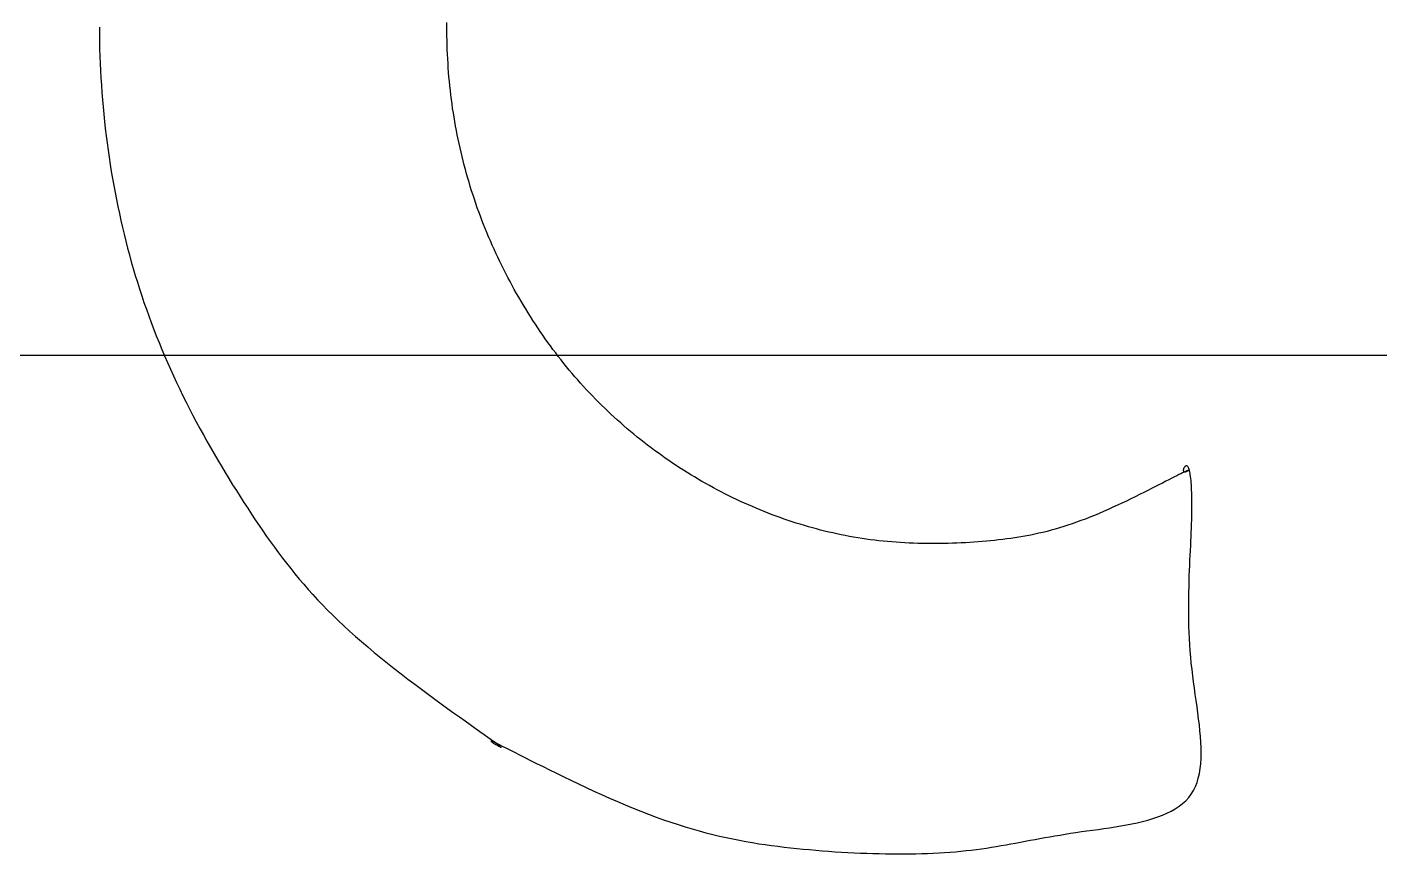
# Model space of a CAD drawing. Extents: x -23 to 863, y -16 to 610.
# Drawn here: x 31.41 to 36.57, y 21.23 to 24.39 of the extents above; entities that cross this region are included whole.
import ezdxf

# ---------------------------------------------------------------- set-up
doc = ezdxf.new("R2010")
doc.units = 0
doc.header["$MEASUREMENT"] = 0
doc.layers.add('99_枠$0$001', color=7, linetype='Continuous')

# ---------------------------------------------------------------- blocks, each defined once
blk = doc.blocks.new('99_枠')
at = {"layer": '99_枠$0$001', "linetype": 'Continuous'}
for p, q in [((11384.4, 8302.8), (11384.4, 8307)), ((11063.8, 8302.8), (11063.8, 8296.1)), ((11063.8, 8296.1), (11063.9, 8289.4)), ((11384.4, 8298.6), (11384.4, 8302.8)), ((11384.5, 8294.5), (11384.4, 8298.6)), ((11384.6, 8290.3), (11384.5, 8294.5)), ((11063.9, 8289.4), (11064, 8282.7)), ((11064, 8282.7), (11064.2, 8276)), ((11384.7, 8286.1), (11384.6, 8290.3)), ((11384.8, 8281.9), (11384.7, 8286.1)), ((11385, 8277.7), (11384.8, 8281.9)), ((11064.2, 8276), (11064.5, 8269.3)), ((11064.5, 8269.3), (11064.8, 8262.6)), ((11385.2, 8273.5), (11385, 8277.7)), ((11385.5, 8269.3), (11385.2, 8273.5)), ((11385.8, 8265.1), (11385.5, 8269.3)), ((11064.8, 8262.6), (11065.1, 8255.9)), ((11065.1, 8255.9), (11065.6, 8249.2)), ((11386.1, 8261), (11385.8, 8265.1)), ((11386.4, 8256.8), (11386.1, 8261)), ((11386.8, 8252.6), (11386.4, 8256.8)), ((11065.6, 8249.2), (11066, 8242.5)), ((11066, 8242.5), (11066.6, 8235.8)), ((11387.2, 8248.5), (11386.8, 8252.6)), ((11387.7, 8244.3), (11387.2, 8248.5)), ((11388.2, 8240.2), (11387.7, 8244.3)), ((11066.6, 8235.8), (11067.1, 8229.1)), ((11067.1, 8229.1), (11067.8, 8222.4)), ((11388.7, 8236.1), (11388.2, 8240.2)), ((11389.3, 8231.9), (11388.7, 8236.1)), ((11389.8, 8227.8), (11389.3, 8231.9)), ((11067.8, 8222.4), (11068.5, 8215.8)), ((11390.5, 8223.7), (11389.8, 8227.8)), ((11391.1, 8219.6), (11390.5, 8223.7)), ((11391.8, 8215.5), (11391.1, 8219.6)), ((11068.5, 8215.8), (11069.2, 8209.2)), ((11069.2, 8209.2), (11070, 8202.5)), ((11392.5, 8211.4), (11391.8, 8215.5)), ((11393.3, 8207.4), (11392.5, 8211.4)), ((11394.1, 8203.3), (11393.3, 8207.4)), ((11070, 8202.5), (11070.8, 8195.9)), ((11070.8, 8195.9), (11071.7, 8189.3)), ((11394.9, 8199.3), (11394.1, 8203.3)), ((11395.7, 8195.3), (11394.9, 8199.3)), ((11396.6, 8191.2), (11395.7, 8195.3)), ((11397.5, 8187.2), (11396.6, 8191.2)), ((11071.7, 8189.3), (11072.7, 8182.7)), ((11072.7, 8182.7), (11073.7, 8176.1)), ((11398.5, 8183.2), (11397.5, 8187.2)), ((11399.5, 8179.3), (11398.5, 8183.2)), ((11400.5, 8175.3), (11399.5, 8179.3)), ((11073.7, 8176.1), (11074.7, 8169.6)), ((11074.7, 8169.6), (11075.8, 8163.1)), ((11401.6, 8171.3), (11400.5, 8175.3)), ((11402.6, 8167.4), (11401.6, 8171.3)), ((11403.8, 8163.4), (11402.6, 8167.4)), ((11075.8, 8163.1), (11077, 8156.5)), ((11077, 8156.5), (11078.2, 8150)), ((11404.9, 8159.5), (11403.8, 8163.4)), ((11406.1, 8155.6), (11404.9, 8159.5)), ((11407.3, 8151.7), (11406.1, 8155.6)), ((11078.2, 8150), (11079.5, 8143.6)), ((11079.5, 8143.6), (11080.8, 8137.1)), ((11408.6, 8147.8), (11407.3, 8151.7)), ((11409.9, 8143.9), (11408.6, 8147.8)), ((11411.2, 8140), (11409.9, 8143.9)), ((11080.8, 8137.1), (11082.2, 8130.7)), ((11082.2, 8130.7), (11083.6, 8124.3)), ((11412.5, 8136.1), (11411.2, 8140)), ((11413.9, 8132.3), (11412.5, 8136.1)), ((11415.4, 8128.4), (11413.9, 8132.3)), ((11083.6, 8124.3), (11085, 8117.9)), ((11085, 8117.9), (11086.6, 8111.5)), ((11416.8, 8124.6), (11415.4, 8128.4)), ((11418.3, 8120.7), (11416.8, 8124.6)), ((11419.9, 8116.9), (11418.3, 8120.7)), ((11421.4, 8113.1), (11419.9, 8116.9)), ((11086.6, 8111.5), (11088.1, 8105.1)), ((11088.1, 8105.1), (11089.8, 8098.8)), ((11423, 8109.3), (11421.4, 8113.1)), ((11424.6, 8105.4), (11423, 8109.3)), ((11426.3, 8101.6), (11424.6, 8105.4)), ((11089.8, 8098.8), (11091.5, 8092.5)), ((11091.5, 8092.5), (11093.2, 8086.1)), ((11428, 8097.9), (11426.3, 8101.6)), ((11429.7, 8094.1), (11428, 8097.9)), ((11431.5, 8090.3), (11429.7, 8094.1)), ((11093.2, 8086.1), (11095, 8079.9)), ((11095, 8079.9), (11096.9, 8073.6)), ((11433.3, 8086.5), (11431.5, 8090.3)), ((11435.1, 8082.8), (11433.3, 8086.5)), ((11437, 8079.1), (11435.1, 8082.8)), ((11438.9, 8075.3), (11437, 8079.1)), ((11096.9, 8073.6), (11098.8, 8067.3)), ((11098.8, 8067.3), (11100.8, 8061.1)), ((11440.8, 8071.6), (11438.9, 8075.3)), ((11442.8, 8067.9), (11440.8, 8071.6)), ((11444.7, 8064.3), (11442.8, 8067.9)), ((11100.8, 8061.1), (11102.8, 8054.8)), ((11102.8, 8054.8), (11104.9, 8048.6)), ((11446.7, 8060.6), (11444.7, 8064.3)), ((11448.8, 8057), (11446.7, 8060.6)), ((11450.9, 8053.4), (11448.8, 8057)), ((11104.9, 8048.6), (11107.1, 8042.4)), ((11107.1, 8042.4), (11109.3, 8036.2)), ((11452.9, 8049.8), (11450.9, 8053.4)), ((11455.1, 8046.2), (11452.9, 8049.8)), ((11457.2, 8042.6), (11455.1, 8046.2)), ((11459.4, 8039.1), (11457.2, 8042.6)), ((11109.3, 8036.2), (11111.6, 8030)), ((11111.6, 8030), (11113.9, 8023.8)), ((11461.6, 8035.6), (11459.4, 8039.1)), ((11463.8, 8032.1), (11461.6, 8035.6)), ((11466.1, 8028.7), (11463.8, 8032.1)), ((11113.9, 8023.8), (11116.3, 8017.7)), ((11116.3, 8017.7), (11118.8, 8011.5)), ((11468.3, 8025.2), (11466.1, 8028.7)), ((11470.6, 8021.8), (11468.3, 8025.2)), ((11472.9, 8018.5), (11470.6, 8021.8)), ((11475.3, 8015.1), (11472.9, 8018.5)), ((11118.8, 8011.5), (11121.3, 8005.3)), ((11121.3, 8005.3), (11123.9, 7999.2)), ((11477.6, 8011.8), (11475.3, 8015.1)), ((11480, 8008.5), (11477.6, 8011.8)), ((11482.4, 8005.2), (11480, 8008.5)), ((11484.9, 8002), (11482.4, 8005.2)), ((11123.9, 7999.2), (11126.6, 7993.1)), ((11126.6, 7993.1), (11129.3, 7986.9)), ((11487.3, 7998.8), (11484.9, 8002)), ((11489.8, 7995.6), (11487.3, 7998.8)), ((11492.3, 7992.4), (11489.8, 7995.6)), ((11494.9, 7989.3), (11492.3, 7992.4)), ((11129.3, 7986.9), (11132.1, 7980.8)), ((11132.1, 7980.8), (11135, 7974.7)), ((11497.4, 7986.2), (11494.9, 7989.3)), ((11500, 7983.1), (11497.4, 7986.2)), ((11502.6, 7980.1), (11500, 7983.1)), ((11505.3, 7977.1), (11502.6, 7980.1)), ((11135, 7974.7), (11137.9, 7968.6)), ((11137.9, 7968.6), (11140.9, 7962.5)), ((11507.9, 7974.1), (11505.3, 7977.1)), ((11510.6, 7971.1), (11507.9, 7974.1)), ((11513.3, 7968.1), (11510.6, 7971.1)), ((11516.1, 7965.2), (11513.3, 7968.1)), ((11140.9, 7962.5), (11143.9, 7956.5)), ((11143.9, 7956.5), (11147, 7950.4)), ((11518.8, 7962.3), (11516.1, 7965.2)), ((11521.6, 7959.4), (11518.8, 7962.3)), ((11524.4, 7956.6), (11521.6, 7959.4)), ((11527.3, 7953.8), (11524.4, 7956.6)), ((11147, 7950.4), (11150.1, 7944.4)), ((11150.1, 7944.4), (11153.2, 7938.4)), ((11530.1, 7951), (11527.3, 7953.8)), ((11533, 7948.2), (11530.1, 7951)), ((11535.9, 7945.5), (11533, 7948.2)), ((11538.9, 7942.7), (11535.9, 7945.5)), ((11541.9, 7940), (11538.9, 7942.7)), ((11153.2, 7938.4), (11156.4, 7932.4)), ((11156.4, 7932.4), (11159.7, 7926.5)), ((11544.9, 7937.4), (11541.9, 7940)), ((11547.9, 7934.7), (11544.9, 7937.4)), ((11550.9, 7932.1), (11547.9, 7934.7)), ((11554, 7929.5), (11550.9, 7932.1)), ((11557.1, 7926.9), (11554, 7929.5)), ((11159.7, 7926.5), (11163, 7920.6)), ((11163, 7920.6), (11166.3, 7914.7)), ((11560.2, 7924.4), (11557.1, 7926.9)), ((11563.4, 7921.9), (11560.2, 7924.4)), ((11566.5, 7919.4), (11563.4, 7921.9)), ((11569.7, 7916.9), (11566.5, 7919.4)), ((11572.9, 7914.5), (11569.7, 7916.9)), ((11166.3, 7914.7), (11169.6, 7908.9)), ((11169.6, 7908.9), (11173, 7903.1)), ((11576.2, 7912.1), (11572.9, 7914.5)), ((11579.4, 7909.7), (11576.2, 7912.1)), ((11582.7, 7907.3), (11579.4, 7909.7)), ((11586, 7905), (11582.7, 7907.3)), ((11589.3, 7902.7), (11586, 7905)), ((11173, 7903.1), (11176.4, 7897.4)), ((11176.4, 7897.4), (11179.8, 7891.7)), ((11179.8, 7891.7), (11183.2, 7886)), ((11592.6, 7900.4), (11589.3, 7902.7)), ((11596, 7898.2), (11592.6, 7900.4)), ((11599.3, 7896), (11596, 7898.2)), ((11602.7, 7893.8), (11599.3, 7896)), ((11606.1, 7891.7), (11602.7, 7893.8)), ((11609.6, 7889.6), (11606.1, 7891.7)), ((12064.7, 7891.9), (12063.4, 7891.3)), ((12064.2, 7894.3), (12064.1, 7893.9)), ((12064.1, 7893.9), (12064.1, 7893.5)), ((12064.1, 7893.5), (12064.2, 7893.2)), ((12064.3, 7894.7), (12064.2, 7894.3)), ((12064.2, 7893.2), (12064.3, 7892.9)), ((12064.4, 7895.2), (12064.3, 7894.7)), ((12064.3, 7892.9), (12064.5, 7892.7)), ((12064.6, 7895.6), (12064.4, 7895.2)), ((12064.5, 7892.7), (12064.7, 7892.5)), ((12064.8, 7896), (12064.6, 7895.6)), ((12064.7, 7892.5), (12065, 7892.4)), ((12065.8, 7892.4), (12064.7, 7891.9)), ((12065, 7896.4), (12064.8, 7896)), ((12065.2, 7896.7), (12065, 7896.4)), ((12065, 7892.4), (12065.3, 7892.3)), ((12065.5, 7897.1), (12065.2, 7896.7)), ((12065.3, 7892.3), (12065.7, 7892.3)), ((12065.8, 7897.3), (12065.5, 7897.1)), ((12065.7, 7892.3), (12066.1, 7892.4)), ((12066.1, 7897.6), (12065.8, 7897.3)), ((12066.7, 7892.8), (12065.8, 7892.4)), ((12066.5, 7897.7), (12066.1, 7897.6)), ((12066.1, 7892.4), (12066.5, 7892.5)), ((12066.8, 7897.8), (12066.5, 7897.7)), ((12066.5, 7892.5), (12067, 7892.6)), ((12067.4, 7893.1), (12066.7, 7892.8)), ((12067.2, 7897.8), (12066.8, 7897.8)), ((12067, 7892.6), (12067.4, 7892.8)), ((12067.5, 7897.7), (12067.2, 7897.8)), ((12068, 7893.3), (12067.4, 7893.1)), ((12067.4, 7892.8), (12067.8, 7892.9)), ((12067.9, 7897.4), (12067.5, 7897.7)), ((12067.8, 7892.9), (12068.1, 7893.1)), ((12068.2, 7897.1), (12067.9, 7897.4)), ((12068.4, 7893.5), (12068, 7893.3)), ((12068.1, 7893.1), (12068.4, 7893.2)), ((12068.6, 7896.7), (12068.2, 7897.1)), ((12068.7, 7893.5), (12068.4, 7893.5)), ((12068.4, 7893.2), (12068.6, 7893.3)), ((12068.9, 7896.1), (12068.6, 7896.7)), ((12068.6, 7893.3), (12068.8, 7893.4)), ((12068.8, 7893.5), (12068.7, 7893.5)), ((12068.8, 7893.4), (12068.9, 7893.5)), ((12068.9, 7893.5), (12068.8, 7893.5)), ((12069.3, 7895.4), (12068.9, 7896.1)), ((12069.6, 7894.5), (12069.3, 7895.4)), ((12069.9, 7893.5), (12069.6, 7894.5)), ((12070.1, 7892.3), (12069.9, 7893.5)), ((12070.4, 7891), (12070.1, 7892.3)), ((11183.2, 7886), (11186.7, 7880.4)), ((11186.7, 7880.4), (11190.2, 7874.9)), ((11613, 7887.5), (11609.6, 7889.6)), ((11616.5, 7885.5), (11613, 7887.5)), ((11619.9, 7883.4), (11616.5, 7885.5)), ((11623.4, 7881.4), (11619.9, 7883.4)), ((11626.9, 7879.5), (11623.4, 7881.4)), ((11630.5, 7877.6), (11626.9, 7879.5)), ((12041.7, 7880.3), (12038.4, 7878.6)), ((12044.9, 7881.9), (12041.7, 7880.3)), ((12047.9, 7883.5), (12044.9, 7881.9)), ((12050.8, 7884.9), (12047.9, 7883.5)), ((12053.4, 7886.3), (12050.8, 7884.9)), ((12055.9, 7887.5), (12053.4, 7886.3)), ((12058.1, 7888.7), (12055.9, 7887.5)), ((12060.1, 7889.7), (12058.1, 7888.7)), ((12061.8, 7890.5), (12060.1, 7889.7)), ((12063.4, 7891.3), (12061.8, 7890.5)), ((12070.6, 7889.6), (12070.4, 7891)), ((12070.9, 7888), (12070.6, 7889.6)), ((12071.1, 7886.2), (12070.9, 7888)), ((12071.3, 7884.4), (12071.1, 7886.2)), ((12071.4, 7882.4), (12071.3, 7884.4)), ((12071.6, 7880.2), (12071.4, 7882.4)), ((12071.7, 7877.9), (12071.6, 7880.2)), ((11190.2, 7874.9), (11193.6, 7869.4)), ((11193.6, 7869.4), (11197.1, 7864)), ((11634, 7875.7), (11630.5, 7877.6)), ((11637.5, 7873.8), (11634, 7875.7)), ((11641.1, 7872), (11637.5, 7873.8)), ((11644.7, 7870.2), (11641.1, 7872)), ((11648.3, 7868.4), (11644.7, 7870.2)), ((11651.9, 7866.7), (11648.3, 7868.4)), ((11655.5, 7865), (11651.9, 7866.7)), ((12015.8, 7867.3), (12011.7, 7865.3)), ((12019.8, 7869.3), (12015.8, 7867.3)), ((12023.7, 7871.2), (12019.8, 7869.3)), ((12027.6, 7873.1), (12023.7, 7871.2)), ((12031.3, 7875), (12027.6, 7873.1)), ((12034.9, 7876.8), (12031.3, 7875)), ((12038.4, 7878.6), (12034.9, 7876.8)), ((12071.8, 7875.5), (12071.7, 7877.9)), ((12071.9, 7872.9), (12071.8, 7875.5)), ((12072, 7870.2), (12071.9, 7872.9)), ((12072, 7867.4), (12072, 7870.2)), ((12072.1, 7864.5), (12072, 7867.4)), ((11197.1, 7864), (11200.6, 7858.6)), ((11200.6, 7858.6), (11204.1, 7853.3)), ((11659.1, 7863.4), (11655.5, 7865)), ((11662.7, 7861.7), (11659.1, 7863.4)), ((11666.4, 7860.2), (11662.7, 7861.7)), ((11670, 7858.6), (11666.4, 7860.2)), ((11673.7, 7857.1), (11670, 7858.6)), ((11677.3, 7855.6), (11673.7, 7857.1)), ((11681, 7854.1), (11677.3, 7855.6)), ((11684.7, 7852.7), (11681, 7854.1)), ((11990.6, 7855.7), (11986.4, 7853.8)), ((11994.9, 7857.6), (11990.6, 7855.7)), ((11999.1, 7859.5), (11994.9, 7857.6)), ((12003.4, 7861.4), (11999.1, 7859.5)), ((12007.5, 7863.4), (12003.4, 7861.4)), ((12011.7, 7865.3), (12007.5, 7863.4)), ((12072, 7854.9), (12072.1, 7858.2)), ((12072, 7851.4), (12072, 7854.9)), ((12072.1, 7861.4), (12072.1, 7864.5)), ((12072.1, 7858.2), (12072.1, 7861.4)), ((11204.1, 7853.3), (11207.6, 7848)), ((11207.6, 7848), (11211.1, 7842.8)), ((11211.1, 7842.8), (11214.6, 7837.7)), ((11688.4, 7851.3), (11684.7, 7852.7)), ((11692.1, 7850), (11688.4, 7851.3)), ((11695.8, 7848.7), (11692.1, 7850)), ((11699.5, 7847.4), (11695.8, 7848.7)), ((11703.2, 7846.2), (11699.5, 7847.4)), ((11706.9, 7845), (11703.2, 7846.2)), ((11710.6, 7843.8), (11706.9, 7845)), ((11714.4, 7842.7), (11710.6, 7843.8)), ((11718.1, 7841.6), (11714.4, 7842.7)), ((11721.8, 7840.5), (11718.1, 7841.6)), ((11953.8, 7841.7), (11949.9, 7840.5)), ((11957.7, 7842.9), (11953.8, 7841.7)), ((11961.7, 7844.3), (11957.7, 7842.9)), ((11965.7, 7845.7), (11961.7, 7844.3)), ((11969.7, 7847.2), (11965.7, 7845.7)), ((11973.8, 7848.7), (11969.7, 7847.2)), ((11978, 7850.4), (11973.8, 7848.7)), ((11982.2, 7852.1), (11978, 7850.4)), ((11986.4, 7853.8), (11982.2, 7852.1)), ((12071.7, 7840.4), (12071.8, 7844.2)), ((12071.8, 7844.2), (12071.9, 7847.9)), ((12071.9, 7847.9), (12072, 7851.4)), ((11214.6, 7837.7), (11218.1, 7832.6)), ((11218.1, 7832.6), (11221.7, 7827.6)), ((11725.6, 7839.5), (11721.8, 7840.5)), ((11729.4, 7838.5), (11725.6, 7839.5)), ((11733.1, 7837.6), (11729.4, 7838.5)), ((11736.9, 7836.7), (11733.1, 7837.6)), ((11740.7, 7835.8), (11736.9, 7836.7)), ((11744.5, 7834.9), (11740.7, 7835.8)), ((11748.3, 7834.1), (11744.5, 7834.9)), ((11752.1, 7833.4), (11748.3, 7834.1)), ((11756, 7832.7), (11752.1, 7833.4)), ((11759.8, 7832), (11756, 7832.7)), ((11763.7, 7831.3), (11759.8, 7832)), ((11767.6, 7830.7), (11763.7, 7831.3)), ((11771.5, 7830.1), (11767.6, 7830.7)), ((11775.4, 7829.6), (11771.5, 7830.1)), ((11779.3, 7829.1), (11775.4, 7829.6)), ((11783.2, 7828.7), (11779.3, 7829.1)), ((11890, 7829), (11886.2, 7828.6)), ((11893.7, 7829.4), (11890, 7829)), ((11897.5, 7829.8), (11893.7, 7829.4)), ((11901.2, 7830.3), (11897.5, 7829.8)), ((11904.9, 7830.8), (11901.2, 7830.3)), ((11908.6, 7831.3), (11904.9, 7830.8)), ((11912.3, 7831.9), (11908.6, 7831.3)), ((11916, 7832.5), (11912.3, 7831.9)), ((11919.7, 7833.2), (11916, 7832.5)), ((11923.4, 7833.9), (11919.7, 7833.2)), ((11927.2, 7834.7), (11923.4, 7833.9)), ((11930.9, 7835.5), (11927.2, 7834.7)), ((11934.6, 7836.4), (11930.9, 7835.5)), ((11938.4, 7837.3), (11934.6, 7836.4)), ((11942.2, 7838.3), (11938.4, 7837.3)), ((11946, 7839.4), (11942.2, 7838.3)), ((11949.9, 7840.5), (11946, 7839.4)), ((12071.2, 7828.2), (12071.4, 7832.4)), ((12071.4, 7832.4), (12071.5, 7836.4)), ((12071.5, 7836.4), (12071.7, 7840.4)), ((11221.7, 7827.6), (11225.3, 7822.6)), ((11225.3, 7822.6), (11229, 7817.6)), ((11229, 7817.6), (11232.7, 7812.7)), ((11787.2, 7828.2), (11783.2, 7828.7)), ((11791.1, 7827.9), (11787.2, 7828.2)), ((11795.1, 7827.5), (11791.1, 7827.9)), ((11799.1, 7827.2), (11795.1, 7827.5)), ((11803.1, 7826.9), (11799.1, 7827.2)), ((11807.1, 7826.7), (11803.1, 7826.9)), ((11811.1, 7826.5), (11807.1, 7826.7)), ((11815.1, 7826.3), (11811.1, 7826.5)), ((11819.1, 7826.2), (11815.1, 7826.3)), ((11823.2, 7826.1), (11819.1, 7826.2)), ((11827.2, 7826), (11823.2, 7826.1)), ((11831.2, 7826), (11827.2, 7826)), ((11835.2, 7826), (11831.2, 7826)), ((11839.2, 7826), (11835.2, 7826)), ((11843.2, 7826.1), (11839.2, 7826)), ((11847.2, 7826.2), (11843.2, 7826.1)), ((11851.2, 7826.3), (11847.2, 7826.2)), ((11855.2, 7826.5), (11851.2, 7826.3)), ((11859.1, 7826.6), (11855.2, 7826.5)), ((11863, 7826.8), (11859.1, 7826.6)), ((11867, 7827.1), (11863, 7826.8)), ((11870.9, 7827.3), (11867, 7827.1)), ((11874.7, 7827.6), (11870.9, 7827.3)), ((11878.6, 7827.9), (11874.7, 7827.6)), ((11882.4, 7828.2), (11878.6, 7827.9)), ((11886.2, 7828.6), (11882.4, 7828.2)), ((12070.5, 7815.1), (12070.8, 7819.6)), ((12070.8, 7819.6), (12071, 7824)), ((12071, 7824), (12071.2, 7828.2)), ((11232.7, 7812.7), (11236.5, 7807.8)), ((11236.5, 7807.8), (11240.3, 7803)), ((12069.9, 7801.1), (12070.1, 7805.9)), ((12070.1, 7805.9), (12070.3, 7810.6)), ((12070.3, 7810.6), (12070.5, 7815.1)), ((11240.3, 7803), (11244.2, 7798.1)), ((11244.2, 7798.1), (11248.2, 7793.3)), ((11248.2, 7793.3), (11252.3, 7788.5)), ((12069.5, 7791.4), (12069.7, 7796.3)), ((12069.7, 7796.3), (12069.9, 7801.1)), ((11252.3, 7788.5), (11256.5, 7783.7)), ((11256.5, 7783.7), (11260.8, 7778.9)), ((12069.2, 7776.1), (12069.3, 7781.3)), ((12069.3, 7781.3), (12069.4, 7786.4)), ((12069.4, 7786.4), (12069.5, 7791.4)), ((11260.8, 7778.9), (11265.2, 7774.2)), ((11265.2, 7774.2), (11269.8, 7769.4)), ((11269.8, 7769.4), (11274.4, 7764.6)), ((12069.1, 7770.9), (12069.2, 7776.1)), ((12069.1, 7765.6), (12069.1, 7770.9)), ((11274.4, 7764.6), (11279.2, 7759.8)), ((11279.2, 7759.8), (11284.2, 7755)), ((11284.2, 7755), (11289.3, 7750.2)), ((12069.1, 7760.3), (12069.1, 7765.6)), ((12069.2, 7754.9), (12069.1, 7760.3)), ((12069.3, 7749.4), (12069.2, 7754.9)), ((11289.3, 7750.2), (11294.6, 7745.3)), ((11294.6, 7745.3), (11300, 7740.4)), ((12069.5, 7743.9), (12069.3, 7749.4)), ((12069.8, 7738.3), (12069.5, 7743.9)), ((11300, 7740.4), (11305.7, 7735.5)), ((11305.7, 7735.5), (11311.5, 7730.6)), ((11311.5, 7730.6), (11317.4, 7725.6)), ((12070.1, 7732.7), (12069.8, 7738.3)), ((12070.5, 7727), (12070.1, 7732.7)), ((11317.4, 7725.6), (11323.5, 7720.6)), ((11323.5, 7720.6), (11329.7, 7715.7)), ((12071, 7721.3), (12070.5, 7727)), ((12071.5, 7715.6), (12071, 7721.3)), ((11329.7, 7715.7), (11335.9, 7710.7)), ((11335.9, 7710.7), (11342.2, 7705.8)), ((11342.2, 7705.8), (11348.5, 7701)), ((12072.2, 7709.9), (12071.5, 7715.6)), ((12072.9, 7704.1), (12072.2, 7709.9)), ((12073.6, 7698.3), (12072.9, 7704.1)), ((11348.5, 7701), (11354.8, 7696.2)), ((11354.8, 7696.2), (11361.1, 7691.5)), ((12074.4, 7692.6), (12073.6, 7698.3)), ((12075.2, 7686.8), (12074.4, 7692.6)), ((11361.1, 7691.5), (11367.3, 7687)), ((11367.3, 7687), (11373.3, 7682.5)), ((11373.3, 7682.5), (11379.3, 7678.1)), ((12076, 7681.1), (12075.2, 7686.8)), ((12076.8, 7675.4), (12076, 7681.1)), ((11379.3, 7678.1), (11385.1, 7673.9)), ((11385.1, 7673.9), (11390.7, 7669.9)), ((11390.7, 7669.9), (11396.1, 7666.1)), ((12077.6, 7669.7), (12076.8, 7675.4)), ((12078.3, 7664.1), (12077.6, 7669.7)), ((11396.1, 7666.1), (11401.2, 7662.4)), ((11401.2, 7662.4), (11406.1, 7658.9)), ((11406.1, 7658.9), (11410.7, 7655.7)), ((11410.7, 7655.7), (11414.9, 7652.7)), ((12079, 7658.6), (12078.3, 7664.1)), ((12079.5, 7653.2), (12079, 7658.6)), ((11414.9, 7652.7), (11418.8, 7649.9)), ((11418.8, 7649.9), (11422.3, 7647.4)), ((11422.3, 7647.4), (11425.4, 7645.2)), ((11425.2, 7643.5), (11425.1, 7643.7)), ((11425.1, 7643.7), (11425.3, 7643.7)), ((11425.5, 7643.2), (11425.2, 7643.5)), ((11425.3, 7643.7), (11425.9, 7643.5)), ((11425.4, 7645.2), (11428, 7643.3)), ((11426, 7642.7), (11425.5, 7643.2)), ((11425.9, 7643.5), (11426.9, 7643.2)), ((11426.8, 7642.2), (11426, 7642.7)), ((11427.6, 7641.6), (11426.8, 7642.2)), ((11426.9, 7643.2), (11428.3, 7642.6)), ((11428, 7643.3), (11430.2, 7641.7)), ((11428.3, 7642.6), (11430.2, 7641.7)), ((11430.2, 7641.7), (11432.6, 7640.5)), ((11430.2, 7641.7), (11431.9, 7640.4)), ((12080, 7647.8), (12079.5, 7653.2)), ((12080.3, 7642.6), (12080, 7647.8)), ((12080.6, 7637.4), (12080.3, 7642.6)), ((11428.6, 7641), (11427.6, 7641.6)), ((11429.6, 7640.4), (11428.6, 7641)), ((11430.6, 7639.8), (11429.6, 7640.4)), ((11431.6, 7639.2), (11430.6, 7639.8)), ((11432.5, 7638.7), (11431.6, 7639.2)), ((11431.9, 7640.4), (11433.1, 7639.4)), ((11433.3, 7638.3), (11432.5, 7638.7)), ((11432.6, 7640.5), (11435.5, 7639.1)), ((11433.1, 7639.4), (11433.9, 7638.7)), ((11433.9, 7638.1), (11433.3, 7638.3)), ((11433.9, 7638.7), (11434.4, 7638.2)), ((11434.3, 7637.9), (11433.9, 7638.1)), ((11434.5, 7638), (11434.3, 7637.9)), ((11434.4, 7638.2), (11434.5, 7638)), ((11435.5, 7639.1), (11438.9, 7637.4)), ((11438.9, 7637.4), (11442.7, 7635.5)), ((11442.7, 7635.5), (11446.9, 7633.4)), ((11446.9, 7633.4), (11451.5, 7631.1)), ((11451.5, 7631.1), (11456.4, 7628.6)), ((12080.5, 7627.5), (12080.6, 7632.4)), ((12080.6, 7632.4), (12080.6, 7637.4)), ((11456.4, 7628.6), (11461.7, 7625.9)), ((11461.7, 7625.9), (11467.3, 7623.1)), ((11467.3, 7623.1), (11473.2, 7620.1)), ((11473.2, 7620.1), (11479.3, 7617.1)), ((11479.3, 7617.1), (11485.7, 7614)), ((12079, 7613.9), (12079.7, 7618.3)), ((12079.7, 7618.3), (12080.2, 7622.8)), ((12080.2, 7622.8), (12080.5, 7627.5)), ((11485.7, 7614), (11492.3, 7610.8)), ((11492.3, 7610.8), (11499, 7607.5)), ((11499, 7607.5), (11505.9, 7604.2)), ((11505.9, 7604.2), (11513, 7600.9)), ((12075.4, 7601.8), (12076.8, 7605.6)), ((12076.8, 7605.6), (12078, 7609.6)), ((12078, 7609.6), (12079, 7613.9)), ((11513, 7600.9), (11520.1, 7597.6)), ((11520.1, 7597.6), (11527.3, 7594.4)), ((11527.3, 7594.4), (11534.5, 7591.1)), ((12069.1, 7591.7), (12071.5, 7594.8)), ((12071.5, 7594.8), (12073.6, 7598.2)), ((12073.6, 7598.2), (12075.4, 7601.8)), ((11534.5, 7591.1), (11541.8, 7588)), ((11541.8, 7588), (11549, 7584.9)), ((11549, 7584.9), (11556.3, 7581.9)), ((11556.3, 7581.9), (11563.4, 7579)), ((12053, 7579.1), (12056.7, 7581.2)), ((12056.7, 7581.2), (12060.2, 7583.5)), ((12060.2, 7583.5), (12063.5, 7586)), ((12063.5, 7586), (12066.5, 7588.7)), ((12066.5, 7588.7), (12069.1, 7591.7)), ((11563.4, 7579), (11570.5, 7576.2)), ((11570.5, 7576.2), (11577.5, 7573.6)), ((11577.5, 7573.6), (11584.3, 7571.1)), ((11584.3, 7571.1), (11591.1, 7568.8)), ((11591.1, 7568.8), (11597.8, 7566.6)), ((12011.6, 7566.3), (12016.7, 7567.3)), ((12016.7, 7567.3), (12021.7, 7568.3)), ((12021.7, 7568.3), (12026.6, 7569.5)), ((12026.6, 7569.5), (12031.4, 7570.8)), ((12031.4, 7570.8), (12036, 7572.1)), ((12036, 7572.1), (12040.6, 7573.7)), ((12040.6, 7573.7), (12044.9, 7575.3)), ((12044.9, 7575.3), (12049, 7577.1)), ((12049, 7577.1), (12053, 7579.1)), ((11597.8, 7566.6), (11604.4, 7564.6)), ((11604.4, 7564.6), (11610.9, 7562.6)), ((11610.9, 7562.6), (11617.3, 7560.8)), ((11617.3, 7560.8), (11623.6, 7559.1)), ((11623.6, 7559.1), (11629.9, 7557.5)), ((11629.9, 7557.5), (11636.1, 7556)), ((11636.1, 7556), (11642.3, 7554.6)), ((11642.3, 7554.6), (11648.4, 7553.4)), ((11931.8, 7553.7), (11936.4, 7554.6)), ((11936.4, 7554.6), (11941, 7555.4)), ((11941, 7555.4), (11945.7, 7556.2)), ((11945.7, 7556.2), (11950.4, 7557)), ((11950.4, 7557), (11955.2, 7557.8)), ((11955.2, 7557.8), (11960.1, 7558.6)), ((11960.1, 7558.6), (11965, 7559.3)), ((11965, 7559.3), (11970.1, 7560.1)), ((11970.1, 7560.1), (11975.2, 7560.8)), ((11975.2, 7560.8), (11980.4, 7561.5)), ((11980.4, 7561.5), (11985.6, 7562.2)), ((11985.6, 7562.2), (11990.8, 7562.9)), ((11990.8, 7562.9), (11996, 7563.7)), ((11996, 7563.7), (12001.3, 7564.5)), ((12001.3, 7564.5), (12006.5, 7565.4)), ((12006.5, 7565.4), (12011.6, 7566.3)), ((11648.4, 7553.4), (11654.4, 7552.2)), ((11654.4, 7552.2), (11660.4, 7551)), ((11660.4, 7551), (11666.4, 7550)), ((11666.4, 7550), (11672.3, 7549)), ((11672.3, 7549), (11678.2, 7548.2)), ((11678.2, 7548.2), (11684.1, 7547.3)), ((11684.1, 7547.3), (11690, 7546.6)), ((11690, 7546.6), (11695.8, 7545.9)), ((11695.8, 7545.9), (11701.7, 7545.2)), ((11701.7, 7545.2), (11707.5, 7544.6)), ((11707.5, 7544.6), (11713.3, 7544)), ((11713.3, 7544), (11719.2, 7543.5)), ((11719.2, 7543.5), (11725.1, 7543)), ((11725.1, 7543), (11730.9, 7542.5)), ((11730.9, 7542.5), (11736.8, 7542.1)), ((11736.8, 7542.1), (11742.7, 7541.6)), ((11853.9, 7541.6), (11858.9, 7542.1)), ((11858.9, 7542.1), (11863.7, 7542.6)), ((11863.7, 7542.6), (11868.5, 7543.1)), ((11868.5, 7543.1), (11873.2, 7543.7)), ((11873.2, 7543.7), (11877.8, 7544.4)), ((11877.8, 7544.4), (11882.4, 7545)), ((11882.4, 7545), (11887, 7545.7)), ((11887, 7545.7), (11891.5, 7546.5)), ((11891.5, 7546.5), (11896, 7547.2)), ((11896, 7547.2), (11900.5, 7548)), ((11900.5, 7548), (11904.9, 7548.8)), ((11904.9, 7548.8), (11909.4, 7549.6)), ((11909.4, 7549.6), (11913.8, 7550.4)), ((11913.8, 7550.4), (11918.3, 7551.2)), ((11918.3, 7551.2), (11922.8, 7552.1)), ((11922.8, 7552.1), (11927.3, 7552.9)), ((11927.3, 7552.9), (11931.8, 7553.7)), ((11742.7, 7541.6), (11748.6, 7541.3)), ((11748.6, 7541.3), (11754.4, 7540.9)), ((11754.4, 7540.9), (11760.3, 7540.6)), ((11760.3, 7540.6), (11766.1, 7540.4)), ((11766.1, 7540.4), (11771.9, 7540.1)), ((11771.9, 7540.1), (11777.7, 7539.9)), ((11777.7, 7539.9), (11783.5, 7539.8)), ((11783.5, 7539.8), (11789.2, 7539.7)), ((11789.2, 7539.7), (11794.9, 7539.6)), ((11794.9, 7539.6), (11800.6, 7539.5)), ((11800.6, 7539.5), (11806.2, 7539.5)), ((11806.2, 7539.5), (11811.8, 7539.6)), ((11811.8, 7539.6), (11817.3, 7539.7)), ((11817.3, 7539.7), (11822.7, 7539.8)), ((11822.7, 7539.8), (11828.1, 7540)), ((11828.1, 7540), (11833.4, 7540.2)), ((11833.4, 7540.2), (11838.7, 7540.5)), ((11838.7, 7540.5), (11843.8, 7540.8)), ((11843.8, 7540.8), (11848.9, 7541.2)), ((11848.9, 7541.2), (11853.9, 7541.6))]:
    blk.add_line(p, q, dxfattribs=at)
at = {"layer": 'Defpoints'}
blk.add_line((5000, 8000), (40000, 8000), dxfattribs=at)

msp = doc.modelspace()

# ---------------------------------------------------------------- block references
at = {"xscale": 0.004133776844070962, "yscale": 0.004133776844070964, "zscale": 0.004133776844070964}
msp.add_blockref('99_枠', (-14.0466, -9.9329), dxfattribs=at)

doc.saveas('drawing.dxf')
